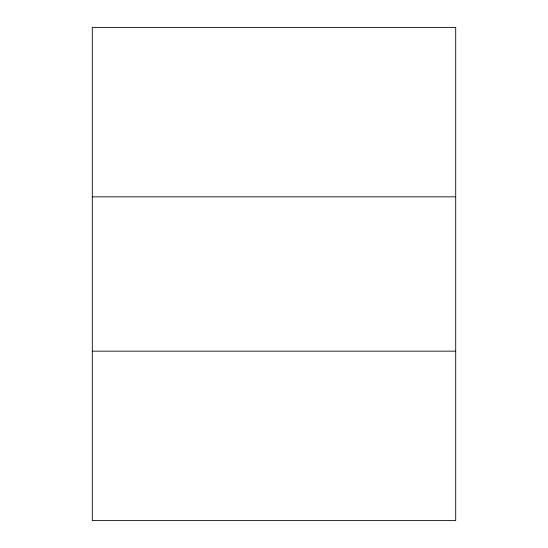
<?xml version="1.0" encoding="UTF-8"?>
<svg xmlns="http://www.w3.org/2000/svg" width="548" height="548" viewBox="0 0 548 548"><rect width="100%" height="100%" fill="white"/><g stroke="black" fill="none" stroke-linecap="round" stroke-linejoin="round"><path stroke-width="0.82" d="M92.297 196.835L455.703 196.835M92.297 351.165L455.703 351.165M455.703 27.4L92.297 27.4L92.297 520.6L455.703 520.6L455.703 27.4"/></g></svg>
